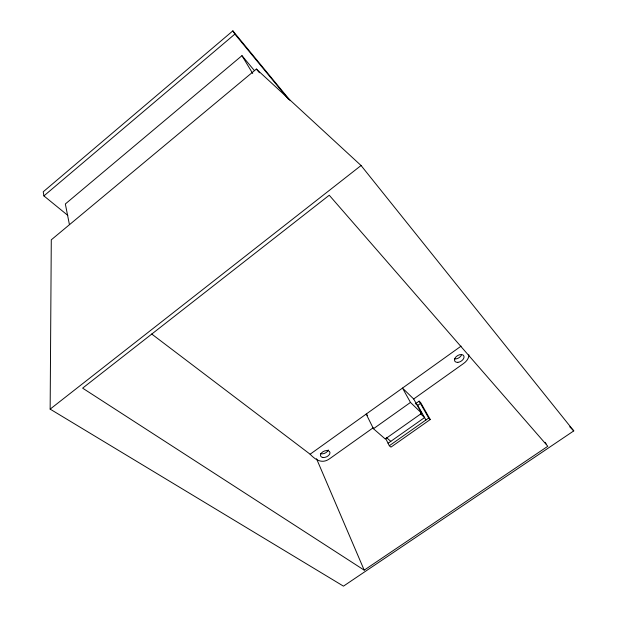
<?xml version="1.0" encoding="UTF-8"?>
<svg xmlns="http://www.w3.org/2000/svg" width="617" height="617" viewBox="0 0 617 617"><rect width="100%" height="100%" fill="white"/><g stroke="black" fill="none" stroke-linecap="round" stroke-linejoin="round"><path stroke-width="0.93" d="M50.154 409.125L51.288 239.828L256.379 69.058L361.068 165.518L573.771 430.89L343.461 586.15L50.154 409.125L361.068 165.518M290.283 100.671L232.864 30.85L43.229 191.794L43.915 195.905L67.816 215.402M43.915 195.905L234.869 34.105L232.864 30.85M254.297 70.461L241.957 55.669L65.34 203.972L69.436 224.634M151.659 333.99L310.12 454.22L461.1 346.122M373.216 427.751L329.586 458.77C322.344 464.015 315.943 460.367 310.12 454.22M367.555 415.303L366.182 414.084L373.462 428.738L385.239 438.988L421.696 413.259L410.475 402.431L402.5 388.078L413.675 398.983L463.683 363.428A10.489 6.633 -31.3 0 0 468.82 354.775M373.462 428.738L410.475 402.431M415.28 403.873L419.136 401.143L420.671 402.646L430.257 419.529L390.954 447.14L389.327 445.736L385.571 438.309M415.727 403.456L417.724 405.408L420.455 403.472M388.078 443.268L424.573 417.578L420.547 413.706M389.327 445.736L428.715 418.041L430.257 419.529M364.2 570.147L547.803 446.276L329.247 195.234L82.624 388.147L364.2 570.147L316.536 458.732M386.597 437.677L390.8 441.356M569.722 426.779L573.771 430.89M256.379 69.058L259.456 72.76M234.869 34.105L288.756 99.568M545.089 442.312L546.176 443.901M241.957 55.669L252.708 73.5M419.136 401.143L428.715 418.041M417.724 405.408L425.931 419.992M413.675 398.983L421.696 413.259M461.632 354.69A5.221 3.316 -31.4 0 1 454.528 358.917M328.267 449.955A5.005 3.116 -23.7 0 1 320.424 453.595M457.814 362.364A5.244 3.316 -31.3 0 0 463.953 356.179A5.244 3.316 -31.3 0 0 456.032 356.803A5.244 3.316 -31.3 0 0 457.814 362.364M322.969 457.498A5.021 3.108 -23.8 0 0 329.987 452.731A5.021 3.108 -23.8 0 0 322.706 451.891A5.021 3.108 -23.8 0 0 322.969 457.498"/></g></svg>
